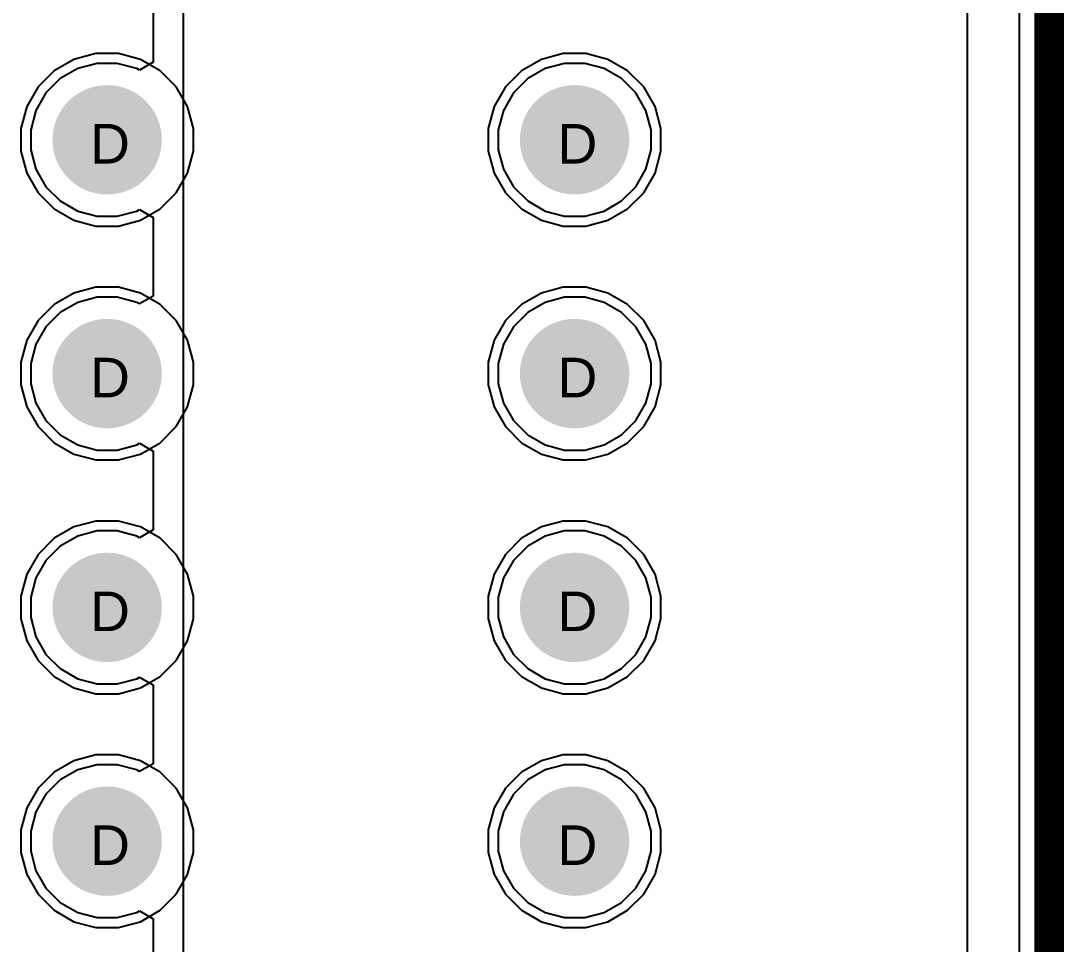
# Model space of a CAD drawing. Header units: inches. Extents: x 0 to 5379, y 0 to 5429.
# Drawn here: x 336.8 to 350.19, y 146.72 to 158.57 of the extents above; entities that cross this region are included whole.
import ezdxf

# ---------------------------------------------------------------- set-up
doc = ezdxf.new("R2010")
doc.units = ezdxf.units.IN
for name, color, linetype in [('Board Outline', 216, 'Continuous'), ('Bottom Layer', 5, 'Continuous'), ('Bottom Solder', 6, 'Continuous'), ('Drill Drawing', 1, 'Continuous'), ('GND01', 16, 'Continuous'), ('GND02', 76, 'Continuous'), ('PWR', 156, 'Continuous'), ('SIG 01', 90, 'Continuous'), ('Top Layer', 1, 'Continuous'), ('Top Solder', 216, 'Continuous'), ('Via Holes', 16, 'Continuous')]:
    doc.layers.add(name, color=color, linetype=linetype)
doc.styles.add('Arial', font='', dxfattribs={"height": 0.2})
doc.styles.get('Arial').set_extended_font_data('Arial')

msp = doc.modelspace()

# ---------------------------------------------------------------- hatches: boundary and pattern name
at = {"layer": 'Bottom Layer'}
h = msp.add_hatch(color=5, dxfattribs=at)
edge = h.paths.add_edge_path()
edge.add_arc((337.907, 157.04), 0.6, 0, 360)
h = msp.add_hatch(color=5, dxfattribs=at)
edge = h.paths.add_edge_path()
edge.add_arc((343.907, 157.04), 0.6, 0, 360)
h = msp.add_hatch(color=5, dxfattribs=at)
edge = h.paths.add_edge_path()
edge.add_arc((337.907, 154.04), 0.6, 0, 360)
h = msp.add_hatch(color=5, dxfattribs=at)
edge = h.paths.add_edge_path()
edge.add_arc((343.907, 154.04), 0.6, 0, 360)
h = msp.add_hatch(color=5, dxfattribs=at)
edge = h.paths.add_edge_path()
edge.add_arc((337.907, 151.04), 0.6, 0, 360)
h = msp.add_hatch(color=5, dxfattribs=at)
edge = h.paths.add_edge_path()
edge.add_arc((343.907, 151.04), 0.6, 0, 360)
h = msp.add_hatch(color=5, dxfattribs=at)
edge = h.paths.add_edge_path()
edge.add_arc((337.907, 148.04), 0.6, 0, 360)
h = msp.add_hatch(color=5, dxfattribs=at)
edge = h.paths.add_edge_path()
edge.add_arc((343.907, 148.04), 0.6, 0, 360)
at = {"layer": 'Bottom Solder'}
h = msp.add_hatch(color=6, dxfattribs=at)
edge = h.paths.add_edge_path()
edge.add_arc((337.907, 157.04), 0.702, 0, 360)
h = msp.add_hatch(color=6, dxfattribs=at)
edge = h.paths.add_edge_path()
edge.add_arc((343.907, 157.04), 0.702, 0, 360)
h = msp.add_hatch(color=6, dxfattribs=at)
edge = h.paths.add_edge_path()
edge.add_arc((337.907, 154.04), 0.702, 0, 360)
h = msp.add_hatch(color=6, dxfattribs=at)
edge = h.paths.add_edge_path()
edge.add_arc((343.907, 154.04), 0.702, 0, 360)
h = msp.add_hatch(color=6, dxfattribs=at)
edge = h.paths.add_edge_path()
edge.add_arc((337.907, 151.04), 0.702, 0, 360)
h = msp.add_hatch(color=6, dxfattribs=at)
edge = h.paths.add_edge_path()
edge.add_arc((343.907, 151.04), 0.702, 0, 360)
h = msp.add_hatch(color=6, dxfattribs=at)
edge = h.paths.add_edge_path()
edge.add_arc((337.907, 148.04), 0.702, 0, 360)
h = msp.add_hatch(color=6, dxfattribs=at)
edge = h.paths.add_edge_path()
edge.add_arc((343.907, 148.04), 0.702, 0, 360)
at = {"layer": 'GND01'}
h = msp.add_hatch(color=16, dxfattribs=at)
edge = h.paths.add_edge_path()
edge.add_arc((337.907, 157.04), 0.6, 0, 360)
h = msp.add_hatch(color=16, dxfattribs=at)
edge = h.paths.add_edge_path()
edge.add_arc((343.907, 157.04), 0.6, 0, 360)
h = msp.add_hatch(color=16, dxfattribs=at)
edge = h.paths.add_edge_path()
edge.add_arc((337.907, 154.04), 0.6, 0, 360)
h = msp.add_hatch(color=16, dxfattribs=at)
edge = h.paths.add_edge_path()
edge.add_arc((343.907, 154.04), 0.6, 0, 360)
h = msp.add_hatch(color=16, dxfattribs=at)
edge = h.paths.add_edge_path()
edge.add_arc((337.907, 151.04), 0.6, 0, 360)
h = msp.add_hatch(color=16, dxfattribs=at)
edge = h.paths.add_edge_path()
edge.add_arc((343.907, 151.04), 0.6, 0, 360)
h = msp.add_hatch(color=16, dxfattribs=at)
edge = h.paths.add_edge_path()
edge.add_arc((337.907, 148.04), 0.6, 0, 360)
h = msp.add_hatch(color=16, dxfattribs=at)
edge = h.paths.add_edge_path()
edge.add_arc((343.907, 148.04), 0.6, 0, 360)
at = {"layer": 'GND02'}
h = msp.add_hatch(color=76, dxfattribs=at)
edge = h.paths.add_edge_path()
edge.add_arc((337.907, 157.04), 0.6, 0, 360)
h = msp.add_hatch(color=76, dxfattribs=at)
edge = h.paths.add_edge_path()
edge.add_arc((343.907, 157.04), 0.6, 0, 360)
h = msp.add_hatch(color=76, dxfattribs=at)
edge = h.paths.add_edge_path()
edge.add_arc((337.907, 154.04), 0.6, 0, 360)
h = msp.add_hatch(color=76, dxfattribs=at)
edge = h.paths.add_edge_path()
edge.add_arc((343.907, 154.04), 0.6, 0, 360)
h = msp.add_hatch(color=76, dxfattribs=at)
edge = h.paths.add_edge_path()
edge.add_arc((337.907, 151.04), 0.6, 0, 360)
h = msp.add_hatch(color=76, dxfattribs=at)
edge = h.paths.add_edge_path()
edge.add_arc((343.907, 151.04), 0.6, 0, 360)
h = msp.add_hatch(color=76, dxfattribs=at)
edge = h.paths.add_edge_path()
edge.add_arc((337.907, 148.04), 0.6, 0, 360)
h = msp.add_hatch(color=76, dxfattribs=at)
edge = h.paths.add_edge_path()
edge.add_arc((343.907, 148.04), 0.6, 0, 360)
at = {"layer": 'PWR'}
h = msp.add_hatch(color=156, dxfattribs=at)
edge = h.paths.add_edge_path()
edge.add_arc((337.907, 157.04), 0.6, 0, 360)
h = msp.add_hatch(color=156, dxfattribs=at)
edge = h.paths.add_edge_path()
edge.add_arc((343.907, 157.04), 0.6, 0, 360)
h = msp.add_hatch(color=156, dxfattribs=at)
edge = h.paths.add_edge_path()
edge.add_arc((337.907, 154.04), 0.6, 0, 360)
h = msp.add_hatch(color=156, dxfattribs=at)
edge = h.paths.add_edge_path()
edge.add_arc((343.907, 154.04), 0.6, 0, 360)
h = msp.add_hatch(color=156, dxfattribs=at)
edge = h.paths.add_edge_path()
edge.add_arc((337.907, 151.04), 0.6, 0, 360)
h = msp.add_hatch(color=156, dxfattribs=at)
edge = h.paths.add_edge_path()
edge.add_arc((343.907, 151.04), 0.6, 0, 360)
h = msp.add_hatch(color=156, dxfattribs=at)
edge = h.paths.add_edge_path()
edge.add_arc((337.907, 148.04), 0.6, 0, 360)
h = msp.add_hatch(color=156, dxfattribs=at)
edge = h.paths.add_edge_path()
edge.add_arc((343.907, 148.04), 0.6, 0, 360)
at = {"layer": 'SIG 01'}
h = msp.add_hatch(color=90, dxfattribs=at)
edge = h.paths.add_edge_path()
edge.add_arc((337.907, 157.04), 0.6, 0, 360)
h = msp.add_hatch(color=90, dxfattribs=at)
edge = h.paths.add_edge_path()
edge.add_arc((343.907, 157.04), 0.6, 0, 360)
h = msp.add_hatch(color=90, dxfattribs=at)
edge = h.paths.add_edge_path()
edge.add_arc((337.907, 154.04), 0.6, 0, 360)
h = msp.add_hatch(color=90, dxfattribs=at)
edge = h.paths.add_edge_path()
edge.add_arc((343.907, 154.04), 0.6, 0, 360)
h = msp.add_hatch(color=90, dxfattribs=at)
edge = h.paths.add_edge_path()
edge.add_arc((337.907, 151.04), 0.6, 0, 360)
h = msp.add_hatch(color=90, dxfattribs=at)
edge = h.paths.add_edge_path()
edge.add_arc((343.907, 151.04), 0.6, 0, 360)
h = msp.add_hatch(color=90, dxfattribs=at)
edge = h.paths.add_edge_path()
edge.add_arc((337.907, 148.04), 0.6, 0, 360)
h = msp.add_hatch(color=90, dxfattribs=at)
edge = h.paths.add_edge_path()
edge.add_arc((343.907, 148.04), 0.6, 0, 360)
at = {"layer": 'Top Layer'}
h = msp.add_hatch(color=1, dxfattribs=at)
edge = h.paths.add_edge_path()
edge.add_arc((337.907, 157.04), 0.6, 0, 360)
h = msp.add_hatch(color=1, dxfattribs=at)
edge = h.paths.add_edge_path()
edge.add_arc((343.907, 157.04), 0.6, 0, 360)
h = msp.add_hatch(color=1, dxfattribs=at)
edge = h.paths.add_edge_path()
edge.add_arc((337.907, 154.04), 0.6, 0, 360)
h = msp.add_hatch(color=1, dxfattribs=at)
edge = h.paths.add_edge_path()
edge.add_arc((343.907, 154.04), 0.6, 0, 360)
h = msp.add_hatch(color=1, dxfattribs=at)
edge = h.paths.add_edge_path()
edge.add_arc((337.907, 151.04), 0.6, 0, 360)
h = msp.add_hatch(color=1, dxfattribs=at)
edge = h.paths.add_edge_path()
edge.add_arc((343.907, 151.04), 0.6, 0, 360)
h = msp.add_hatch(color=1, dxfattribs=at)
edge = h.paths.add_edge_path()
edge.add_arc((337.907, 148.04), 0.6, 0, 360)
h = msp.add_hatch(color=1, dxfattribs=at)
edge = h.paths.add_edge_path()
edge.add_arc((343.907, 148.04), 0.6, 0, 360)
at = {"layer": 'Top Solder'}
h = msp.add_hatch(color=216, dxfattribs=at)
edge = h.paths.add_edge_path()
edge.add_arc((337.907, 157.04), 0.702, 0, 360)
h = msp.add_hatch(color=216, dxfattribs=at)
edge = h.paths.add_edge_path()
edge.add_arc((343.907, 157.04), 0.702, 0, 360)
h = msp.add_hatch(color=216, dxfattribs=at)
edge = h.paths.add_edge_path()
edge.add_arc((337.907, 154.04), 0.702, 0, 360)
h = msp.add_hatch(color=216, dxfattribs=at)
edge = h.paths.add_edge_path()
edge.add_arc((343.907, 154.04), 0.702, 0, 360)
h = msp.add_hatch(color=216, dxfattribs=at)
edge = h.paths.add_edge_path()
edge.add_arc((337.907, 151.04), 0.702, 0, 360)
h = msp.add_hatch(color=216, dxfattribs=at)
edge = h.paths.add_edge_path()
edge.add_arc((343.907, 151.04), 0.702, 0, 360)
h = msp.add_hatch(color=216, dxfattribs=at)
edge = h.paths.add_edge_path()
edge.add_arc((337.907, 148.04), 0.702, 0, 360)
h = msp.add_hatch(color=216, dxfattribs=at)
edge = h.paths.add_edge_path()
edge.add_arc((343.907, 148.04), 0.702, 0, 360)
at = {"layer": 'Via Holes'}
h = msp.add_hatch(color=7, dxfattribs=at)
edge = h.paths.add_edge_path()
edge.add_arc((337.907, 157.04), 0.35, 0, 360)
h = msp.add_hatch(color=7, dxfattribs=at)
edge = h.paths.add_edge_path()
edge.add_arc((343.907, 157.04), 0.35, 0, 360)
h = msp.add_hatch(color=7, dxfattribs=at)
edge = h.paths.add_edge_path()
edge.add_arc((337.907, 154.04), 0.35, 0, 360)
h = msp.add_hatch(color=7, dxfattribs=at)
edge = h.paths.add_edge_path()
edge.add_arc((343.907, 154.04), 0.35, 0, 360)
h = msp.add_hatch(color=7, dxfattribs=at)
edge = h.paths.add_edge_path()
edge.add_arc((337.907, 151.04), 0.35, 0, 360)
h = msp.add_hatch(color=7, dxfattribs=at)
edge = h.paths.add_edge_path()
edge.add_arc((343.907, 151.04), 0.35, 0, 360)
h = msp.add_hatch(color=7, dxfattribs=at)
edge = h.paths.add_edge_path()
edge.add_arc((337.907, 148.04), 0.35, 0, 360)
h = msp.add_hatch(color=7, dxfattribs=at)
edge = h.paths.add_edge_path()
edge.add_arc((343.907, 148.04), 0.35, 0, 360)

# ---------------------------------------------------------------- linework, layer by layer
at = {"layer": 'Board Outline'}
msp.add_lwpolyline([(350, 0, 0.381, 0.381, 0), (350, 220, 0.381, 0.381, 0)], format="xyseb", dxfattribs=at)
at = {"layer": 'Bottom Layer'}
msp.add_line((348.945, 208.562), (348.945, 111.91), dxfattribs=at)
at = {"layer": 'GND01'}
for p, q in [((349.612, 219.612), (349.612, 0.388)), ((337.48, 158.072), (337.227, 157.926)), ((337.762, 158.148), (337.48, 158.072)), ((338.053, 158.148), (337.762, 158.148)), ((338.335, 158.072), (338.053, 158.148)), ((338.588, 157.926), (338.335, 158.072)), ((343.48, 158.072), (343.227, 157.926)), ((343.762, 158.148), (343.48, 158.072)), ((344.053, 158.148), (343.762, 158.148)), ((344.335, 158.072), (344.053, 158.148)), ((344.588, 157.926), (344.335, 158.072)), ((337.227, 157.926), (337.021, 157.72)), ((338.794, 157.72), (338.588, 157.926)), ((343.227, 157.926), (343.021, 157.72)), ((344.794, 157.72), (344.588, 157.926)), ((337.021, 157.72), (336.875, 157.467)), ((338.94, 157.467), (338.794, 157.72)), ((343.021, 157.72), (342.875, 157.467)), ((344.94, 157.467), (344.794, 157.72)), ((336.875, 157.467), (336.799, 157.185)), ((339.015, 157.185), (338.94, 157.467)), ((342.875, 157.467), (342.799, 157.185)), ((345.015, 157.185), (344.94, 157.467)), ((336.799, 157.185), (336.799, 156.894)), ((339.015, 156.894), (339.015, 157.185)), ((342.799, 157.185), (342.799, 156.894)), ((345.015, 156.894), (345.015, 157.185)), ((336.799, 156.894), (336.875, 156.612)), ((338.94, 156.612), (339.015, 156.894)), ((342.799, 156.894), (342.875, 156.612)), ((344.94, 156.612), (345.015, 156.894)), ((336.875, 156.612), (337.021, 156.359)), ((338.794, 156.359), (338.94, 156.612)), ((342.875, 156.612), (343.021, 156.359)), ((344.794, 156.359), (344.94, 156.612)), ((337.021, 156.359), (337.227, 156.153)), ((338.588, 156.153), (338.794, 156.359)), ((343.021, 156.359), (343.227, 156.153)), ((344.588, 156.153), (344.794, 156.359)), ((337.227, 156.153), (337.48, 156.007)), ((338.335, 156.007), (338.588, 156.153)), ((343.227, 156.153), (343.48, 156.007)), ((344.335, 156.007), (344.588, 156.153)), ((337.48, 156.007), (337.762, 155.932)), ((338.053, 155.932), (338.335, 156.007)), ((343.48, 156.007), (343.762, 155.932)), ((344.053, 155.932), (344.335, 156.007)), ((337.762, 155.932), (338.053, 155.932)), ((343.762, 155.932), (344.053, 155.932)), ((337.48, 155.072), (337.227, 154.926)), ((337.762, 155.148), (337.48, 155.072)), ((338.053, 155.148), (337.762, 155.148)), ((338.335, 155.072), (338.053, 155.148)), ((338.588, 154.926), (338.335, 155.072)), ((343.48, 155.072), (343.227, 154.926)), ((343.762, 155.148), (343.48, 155.072)), ((344.053, 155.148), (343.762, 155.148)), ((344.335, 155.072), (344.053, 155.148)), ((344.588, 154.926), (344.335, 155.072)), ((337.227, 154.926), (337.021, 154.72)), ((338.794, 154.72), (338.588, 154.926)), ((343.227, 154.926), (343.021, 154.72)), ((344.794, 154.72), (344.588, 154.926)), ((337.021, 154.72), (336.875, 154.467)), ((338.94, 154.467), (338.794, 154.72)), ((343.021, 154.72), (342.875, 154.467)), ((344.94, 154.467), (344.794, 154.72)), ((336.875, 154.467), (336.799, 154.185)), ((339.015, 154.185), (338.94, 154.467)), ((342.875, 154.467), (342.799, 154.185)), ((345.015, 154.185), (344.94, 154.467)), ((336.799, 154.185), (336.799, 153.894)), ((339.015, 153.894), (339.015, 154.185)), ((342.799, 154.185), (342.799, 153.894)), ((345.015, 153.894), (345.015, 154.185)), ((336.799, 153.894), (336.875, 153.612)), ((338.94, 153.612), (339.015, 153.894)), ((342.799, 153.894), (342.875, 153.612)), ((344.94, 153.612), (345.015, 153.894)), ((336.875, 153.612), (337.021, 153.359)), ((338.794, 153.359), (338.94, 153.612)), ((342.875, 153.612), (343.021, 153.359)), ((344.794, 153.359), (344.94, 153.612)), ((337.021, 153.359), (337.227, 153.153)), ((338.588, 153.153), (338.794, 153.359)), ((343.021, 153.359), (343.227, 153.153)), ((344.588, 153.153), (344.794, 153.359)), ((337.227, 153.153), (337.48, 153.007)), ((338.335, 153.007), (338.588, 153.153)), ((343.227, 153.153), (343.48, 153.007)), ((344.335, 153.007), (344.588, 153.153)), ((337.48, 153.007), (337.762, 152.932)), ((337.762, 152.932), (338.053, 152.932)), ((338.053, 152.932), (338.335, 153.007)), ((343.48, 153.007), (343.762, 152.932)), ((343.762, 152.932), (344.053, 152.932)), ((344.053, 152.932), (344.335, 153.007)), ((337.762, 152.148), (337.48, 152.072)), ((338.053, 152.148), (337.762, 152.148)), ((338.335, 152.072), (338.053, 152.148)), ((343.762, 152.148), (343.48, 152.072)), ((344.053, 152.148), (343.762, 152.148)), ((344.335, 152.072), (344.053, 152.148)), ((337.48, 152.072), (337.227, 151.926)), ((338.588, 151.926), (338.335, 152.072)), ((343.48, 152.072), (343.227, 151.926)), ((344.588, 151.926), (344.335, 152.072)), ((337.227, 151.926), (337.021, 151.72)), ((338.794, 151.72), (338.588, 151.926)), ((343.227, 151.926), (343.021, 151.72)), ((344.794, 151.72), (344.588, 151.926)), ((337.021, 151.72), (336.875, 151.467)), ((338.94, 151.467), (338.794, 151.72)), ((343.021, 151.72), (342.875, 151.467)), ((344.94, 151.467), (344.794, 151.72)), ((336.875, 151.467), (336.799, 151.185)), ((339.015, 151.185), (338.94, 151.467)), ((342.875, 151.467), (342.799, 151.185)), ((345.015, 151.185), (344.94, 151.467)), ((336.799, 151.185), (336.799, 150.894)), ((339.015, 150.894), (339.015, 151.185)), ((342.799, 151.185), (342.799, 150.894)), ((345.015, 150.894), (345.015, 151.185)), ((336.799, 150.894), (336.875, 150.612)), ((338.94, 150.612), (339.015, 150.894)), ((342.799, 150.894), (342.875, 150.612)), ((344.94, 150.612), (345.015, 150.894)), ((336.875, 150.612), (337.021, 150.359)), ((338.794, 150.359), (338.94, 150.612)), ((342.875, 150.612), (343.021, 150.359)), ((344.794, 150.359), (344.94, 150.612)), ((337.021, 150.359), (337.227, 150.153)), ((338.588, 150.153), (338.794, 150.359)), ((343.021, 150.359), (343.227, 150.153)), ((344.588, 150.153), (344.794, 150.359)), ((337.227, 150.153), (337.48, 150.007)), ((338.335, 150.007), (338.588, 150.153)), ((343.227, 150.153), (343.48, 150.007)), ((344.335, 150.007), (344.588, 150.153)), ((337.48, 150.007), (337.762, 149.932)), ((338.053, 149.932), (338.335, 150.007)), ((343.48, 150.007), (343.762, 149.932)), ((344.053, 149.932), (344.335, 150.007)), ((337.762, 149.932), (338.053, 149.932)), ((343.762, 149.932), (344.053, 149.932)), ((337.48, 149.072), (337.227, 148.926)), ((337.762, 149.148), (337.48, 149.072)), ((338.053, 149.148), (337.762, 149.148)), ((338.335, 149.072), (338.053, 149.148)), ((338.588, 148.926), (338.335, 149.072)), ((343.48, 149.072), (343.227, 148.926)), ((343.762, 149.148), (343.48, 149.072)), ((344.053, 149.148), (343.762, 149.148)), ((344.335, 149.072), (344.053, 149.148)), ((344.588, 148.926), (344.335, 149.072)), ((337.227, 148.926), (337.021, 148.72)), ((338.794, 148.72), (338.588, 148.926)), ((343.227, 148.926), (343.021, 148.72)), ((344.794, 148.72), (344.588, 148.926)), ((337.021, 148.72), (336.875, 148.467)), ((338.94, 148.467), (338.794, 148.72)), ((343.021, 148.72), (342.875, 148.467)), ((344.94, 148.467), (344.794, 148.72)), ((336.875, 148.467), (336.799, 148.185)), ((339.015, 148.185), (338.94, 148.467)), ((342.875, 148.467), (342.799, 148.185)), ((345.015, 148.185), (344.94, 148.467)), ((336.799, 148.185), (336.799, 147.894)), ((339.015, 147.894), (339.015, 148.185)), ((342.799, 148.185), (342.799, 147.894)), ((345.015, 147.894), (345.015, 148.185)), ((336.799, 147.894), (336.875, 147.612)), ((338.94, 147.612), (339.015, 147.894)), ((342.799, 147.894), (342.875, 147.612)), ((344.94, 147.612), (345.015, 147.894)), ((336.875, 147.612), (337.021, 147.359)), ((338.794, 147.359), (338.94, 147.612)), ((342.875, 147.612), (343.021, 147.359)), ((344.794, 147.359), (344.94, 147.612)), ((337.021, 147.359), (337.227, 147.153)), ((338.588, 147.153), (338.794, 147.359)), ((343.021, 147.359), (343.227, 147.153)), ((344.588, 147.153), (344.794, 147.359)), ((337.227, 147.153), (337.48, 147.007)), ((338.335, 147.007), (338.588, 147.153)), ((343.227, 147.153), (343.48, 147.007)), ((344.335, 147.007), (344.588, 147.153)), ((337.48, 147.007), (337.762, 146.932)), ((337.762, 146.932), (338.053, 146.932)), ((338.053, 146.932), (338.335, 147.007)), ((343.48, 147.007), (343.762, 146.932)), ((343.762, 146.932), (344.053, 146.932)), ((344.053, 146.932), (344.335, 147.007))]:
    msp.add_line(p, q, dxfattribs=at)
at = {"layer": 'GND02'}
for p, q in [((349.612, 219.612), (349.612, 0.388)), ((337.48, 158.072), (337.227, 157.926)), ((337.762, 158.148), (337.48, 158.072)), ((338.053, 158.148), (337.762, 158.148)), ((338.335, 158.072), (338.053, 158.148)), ((338.588, 157.926), (338.335, 158.072)), ((343.48, 158.072), (343.227, 157.926)), ((343.762, 158.148), (343.48, 158.072)), ((344.053, 158.148), (343.762, 158.148)), ((344.335, 158.072), (344.053, 158.148)), ((344.588, 157.926), (344.335, 158.072)), ((337.227, 157.926), (337.021, 157.72)), ((338.794, 157.72), (338.588, 157.926)), ((343.227, 157.926), (343.021, 157.72)), ((344.794, 157.72), (344.588, 157.926)), ((337.021, 157.72), (336.875, 157.467)), ((338.94, 157.467), (338.794, 157.72)), ((343.021, 157.72), (342.875, 157.467)), ((344.94, 157.467), (344.794, 157.72)), ((336.875, 157.467), (336.799, 157.185)), ((339.015, 157.185), (338.94, 157.467)), ((342.875, 157.467), (342.799, 157.185)), ((345.015, 157.185), (344.94, 157.467)), ((336.799, 157.185), (336.799, 156.894)), ((339.015, 156.894), (339.015, 157.185)), ((342.799, 157.185), (342.799, 156.894)), ((345.015, 156.894), (345.015, 157.185)), ((336.799, 156.894), (336.875, 156.612)), ((338.94, 156.612), (339.015, 156.894)), ((342.799, 156.894), (342.875, 156.612)), ((344.94, 156.612), (345.015, 156.894)), ((336.875, 156.612), (337.021, 156.359)), ((338.794, 156.359), (338.94, 156.612)), ((342.875, 156.612), (343.021, 156.359)), ((344.794, 156.359), (344.94, 156.612)), ((337.021, 156.359), (337.227, 156.153)), ((338.588, 156.153), (338.794, 156.359)), ((343.021, 156.359), (343.227, 156.153)), ((344.588, 156.153), (344.794, 156.359)), ((337.227, 156.153), (337.48, 156.007)), ((338.335, 156.007), (338.588, 156.153)), ((343.227, 156.153), (343.48, 156.007)), ((344.335, 156.007), (344.588, 156.153)), ((337.48, 156.007), (337.762, 155.932)), ((338.053, 155.932), (338.335, 156.007)), ((343.48, 156.007), (343.762, 155.932)), ((344.053, 155.932), (344.335, 156.007)), ((337.762, 155.932), (338.053, 155.932)), ((343.762, 155.932), (344.053, 155.932)), ((337.48, 155.072), (337.227, 154.926)), ((337.762, 155.148), (337.48, 155.072)), ((338.053, 155.148), (337.762, 155.148)), ((338.335, 155.072), (338.053, 155.148)), ((338.588, 154.926), (338.335, 155.072)), ((343.48, 155.072), (343.227, 154.926)), ((343.762, 155.148), (343.48, 155.072)), ((344.053, 155.148), (343.762, 155.148)), ((344.335, 155.072), (344.053, 155.148)), ((344.588, 154.926), (344.335, 155.072)), ((337.227, 154.926), (337.021, 154.72)), ((338.794, 154.72), (338.588, 154.926)), ((343.227, 154.926), (343.021, 154.72)), ((344.794, 154.72), (344.588, 154.926)), ((337.021, 154.72), (336.875, 154.467)), ((338.94, 154.467), (338.794, 154.72)), ((343.021, 154.72), (342.875, 154.467)), ((344.94, 154.467), (344.794, 154.72)), ((336.875, 154.467), (336.799, 154.185)), ((339.015, 154.185), (338.94, 154.467)), ((342.875, 154.467), (342.799, 154.185)), ((345.015, 154.185), (344.94, 154.467)), ((336.799, 154.185), (336.799, 153.894)), ((339.015, 153.894), (339.015, 154.185)), ((342.799, 154.185), (342.799, 153.894)), ((345.015, 153.894), (345.015, 154.185)), ((336.799, 153.894), (336.875, 153.612)), ((338.94, 153.612), (339.015, 153.894)), ((342.799, 153.894), (342.875, 153.612)), ((344.94, 153.612), (345.015, 153.894)), ((336.875, 153.612), (337.021, 153.359)), ((338.794, 153.359), (338.94, 153.612)), ((342.875, 153.612), (343.021, 153.359)), ((344.794, 153.359), (344.94, 153.612)), ((337.021, 153.359), (337.227, 153.153)), ((338.588, 153.153), (338.794, 153.359)), ((343.021, 153.359), (343.227, 153.153)), ((344.588, 153.153), (344.794, 153.359)), ((337.227, 153.153), (337.48, 153.007)), ((338.335, 153.007), (338.588, 153.153)), ((343.227, 153.153), (343.48, 153.007)), ((344.335, 153.007), (344.588, 153.153)), ((337.48, 153.007), (337.762, 152.932)), ((337.762, 152.932), (338.053, 152.932)), ((338.053, 152.932), (338.335, 153.007)), ((343.48, 153.007), (343.762, 152.932)), ((343.762, 152.932), (344.053, 152.932)), ((344.053, 152.932), (344.335, 153.007)), ((337.762, 152.148), (337.48, 152.072)), ((338.053, 152.148), (337.762, 152.148)), ((338.335, 152.072), (338.053, 152.148)), ((343.762, 152.148), (343.48, 152.072)), ((344.053, 152.148), (343.762, 152.148)), ((344.335, 152.072), (344.053, 152.148)), ((337.48, 152.072), (337.227, 151.926)), ((338.588, 151.926), (338.335, 152.072)), ((343.48, 152.072), (343.227, 151.926)), ((344.588, 151.926), (344.335, 152.072)), ((337.227, 151.926), (337.021, 151.72)), ((338.794, 151.72), (338.588, 151.926)), ((343.227, 151.926), (343.021, 151.72)), ((344.794, 151.72), (344.588, 151.926)), ((337.021, 151.72), (336.875, 151.467)), ((338.94, 151.467), (338.794, 151.72)), ((343.021, 151.72), (342.875, 151.467)), ((344.94, 151.467), (344.794, 151.72)), ((336.875, 151.467), (336.799, 151.185)), ((339.015, 151.185), (338.94, 151.467)), ((342.875, 151.467), (342.799, 151.185)), ((345.015, 151.185), (344.94, 151.467)), ((336.799, 151.185), (336.799, 150.894)), ((339.015, 150.894), (339.015, 151.185)), ((342.799, 151.185), (342.799, 150.894)), ((345.015, 150.894), (345.015, 151.185)), ((336.799, 150.894), (336.875, 150.612)), ((338.94, 150.612), (339.015, 150.894)), ((342.799, 150.894), (342.875, 150.612)), ((344.94, 150.612), (345.015, 150.894)), ((336.875, 150.612), (337.021, 150.359)), ((338.794, 150.359), (338.94, 150.612)), ((342.875, 150.612), (343.021, 150.359)), ((344.794, 150.359), (344.94, 150.612)), ((337.021, 150.359), (337.227, 150.153)), ((338.588, 150.153), (338.794, 150.359)), ((343.021, 150.359), (343.227, 150.153)), ((344.588, 150.153), (344.794, 150.359)), ((337.227, 150.153), (337.48, 150.007)), ((338.335, 150.007), (338.588, 150.153)), ((343.227, 150.153), (343.48, 150.007)), ((344.335, 150.007), (344.588, 150.153)), ((337.48, 150.007), (337.762, 149.932)), ((338.053, 149.932), (338.335, 150.007)), ((343.48, 150.007), (343.762, 149.932)), ((344.053, 149.932), (344.335, 150.007)), ((337.762, 149.932), (338.053, 149.932)), ((343.762, 149.932), (344.053, 149.932)), ((337.48, 149.072), (337.227, 148.926)), ((337.762, 149.148), (337.48, 149.072)), ((338.053, 149.148), (337.762, 149.148)), ((338.335, 149.072), (338.053, 149.148)), ((338.588, 148.926), (338.335, 149.072)), ((343.48, 149.072), (343.227, 148.926)), ((343.762, 149.148), (343.48, 149.072)), ((344.053, 149.148), (343.762, 149.148)), ((344.335, 149.072), (344.053, 149.148)), ((344.588, 148.926), (344.335, 149.072)), ((337.227, 148.926), (337.021, 148.72)), ((338.794, 148.72), (338.588, 148.926)), ((343.227, 148.926), (343.021, 148.72)), ((344.794, 148.72), (344.588, 148.926)), ((337.021, 148.72), (336.875, 148.467)), ((338.94, 148.467), (338.794, 148.72)), ((343.021, 148.72), (342.875, 148.467)), ((344.94, 148.467), (344.794, 148.72)), ((336.875, 148.467), (336.799, 148.185)), ((339.015, 148.185), (338.94, 148.467)), ((342.875, 148.467), (342.799, 148.185)), ((345.015, 148.185), (344.94, 148.467)), ((336.799, 148.185), (336.799, 147.894)), ((339.015, 147.894), (339.015, 148.185)), ((342.799, 148.185), (342.799, 147.894)), ((345.015, 147.894), (345.015, 148.185)), ((336.799, 147.894), (336.875, 147.612)), ((338.94, 147.612), (339.015, 147.894)), ((342.799, 147.894), (342.875, 147.612)), ((344.94, 147.612), (345.015, 147.894)), ((336.875, 147.612), (337.021, 147.359)), ((338.794, 147.359), (338.94, 147.612)), ((342.875, 147.612), (343.021, 147.359)), ((344.794, 147.359), (344.94, 147.612)), ((337.021, 147.359), (337.227, 147.153)), ((338.588, 147.153), (338.794, 147.359)), ((343.021, 147.359), (343.227, 147.153)), ((344.588, 147.153), (344.794, 147.359)), ((337.227, 147.153), (337.48, 147.007)), ((338.335, 147.007), (338.588, 147.153)), ((343.227, 147.153), (343.48, 147.007)), ((344.335, 147.007), (344.588, 147.153)), ((337.48, 147.007), (337.762, 146.932)), ((337.762, 146.932), (338.053, 146.932)), ((338.053, 146.932), (338.335, 147.007)), ((343.48, 147.007), (343.762, 146.932)), ((343.762, 146.932), (344.053, 146.932)), ((344.053, 146.932), (344.335, 147.007))]:
    msp.add_line(p, q, dxfattribs=at)
at = {"layer": 'PWR'}
for p, q in [((349.612, 219.612), (349.612, 136.736)), ((337.48, 158.072), (337.227, 157.926)), ((337.762, 158.148), (337.48, 158.072)), ((338.053, 158.148), (337.762, 158.148)), ((338.335, 158.072), (338.053, 158.148)), ((338.588, 157.926), (338.335, 158.072)), ((343.48, 158.072), (343.227, 157.926)), ((343.762, 158.148), (343.48, 158.072)), ((344.053, 158.148), (343.762, 158.148)), ((344.335, 158.072), (344.053, 158.148)), ((344.588, 157.926), (344.335, 158.072)), ((337.227, 157.926), (337.021, 157.72)), ((338.794, 157.72), (338.588, 157.926)), ((343.227, 157.926), (343.021, 157.72)), ((344.794, 157.72), (344.588, 157.926)), ((337.021, 157.72), (336.875, 157.467)), ((338.94, 157.467), (338.794, 157.72)), ((343.021, 157.72), (342.875, 157.467)), ((344.94, 157.467), (344.794, 157.72)), ((336.875, 157.467), (336.799, 157.185)), ((339.015, 157.185), (338.94, 157.467)), ((342.875, 157.467), (342.799, 157.185)), ((345.015, 157.185), (344.94, 157.467)), ((336.799, 157.185), (336.799, 156.894)), ((339.015, 156.894), (339.015, 157.185)), ((342.799, 157.185), (342.799, 156.894)), ((345.015, 156.894), (345.015, 157.185)), ((336.799, 156.894), (336.875, 156.612)), ((338.94, 156.612), (339.015, 156.894)), ((342.799, 156.894), (342.875, 156.612)), ((344.94, 156.612), (345.015, 156.894)), ((336.875, 156.612), (337.021, 156.359)), ((338.794, 156.359), (338.94, 156.612)), ((342.875, 156.612), (343.021, 156.359)), ((344.794, 156.359), (344.94, 156.612)), ((337.021, 156.359), (337.227, 156.153)), ((338.588, 156.153), (338.794, 156.359)), ((343.021, 156.359), (343.227, 156.153)), ((344.588, 156.153), (344.794, 156.359)), ((337.227, 156.153), (337.48, 156.007)), ((338.335, 156.007), (338.588, 156.153)), ((343.227, 156.153), (343.48, 156.007)), ((344.335, 156.007), (344.588, 156.153)), ((337.48, 156.007), (337.762, 155.932)), ((338.053, 155.932), (338.335, 156.007)), ((343.48, 156.007), (343.762, 155.932)), ((344.053, 155.932), (344.335, 156.007)), ((337.762, 155.932), (338.053, 155.932)), ((343.762, 155.932), (344.053, 155.932)), ((337.48, 155.072), (337.227, 154.926)), ((337.762, 155.148), (337.48, 155.072)), ((338.053, 155.148), (337.762, 155.148)), ((338.335, 155.072), (338.053, 155.148)), ((338.588, 154.926), (338.335, 155.072)), ((343.48, 155.072), (343.227, 154.926)), ((343.762, 155.148), (343.48, 155.072)), ((344.053, 155.148), (343.762, 155.148)), ((344.335, 155.072), (344.053, 155.148)), ((344.588, 154.926), (344.335, 155.072)), ((337.227, 154.926), (337.021, 154.72)), ((338.794, 154.72), (338.588, 154.926)), ((343.227, 154.926), (343.021, 154.72)), ((344.794, 154.72), (344.588, 154.926)), ((337.021, 154.72), (336.875, 154.467)), ((338.94, 154.467), (338.794, 154.72)), ((343.021, 154.72), (342.875, 154.467)), ((344.94, 154.467), (344.794, 154.72)), ((336.875, 154.467), (336.799, 154.185)), ((339.015, 154.185), (338.94, 154.467)), ((342.875, 154.467), (342.799, 154.185)), ((345.015, 154.185), (344.94, 154.467)), ((336.799, 154.185), (336.799, 153.894)), ((339.015, 153.894), (339.015, 154.185)), ((342.799, 154.185), (342.799, 153.894)), ((345.015, 153.894), (345.015, 154.185)), ((336.799, 153.894), (336.875, 153.612)), ((338.94, 153.612), (339.015, 153.894)), ((342.799, 153.894), (342.875, 153.612)), ((344.94, 153.612), (345.015, 153.894)), ((336.875, 153.612), (337.021, 153.359)), ((338.794, 153.359), (338.94, 153.612)), ((342.875, 153.612), (343.021, 153.359)), ((344.794, 153.359), (344.94, 153.612)), ((337.021, 153.359), (337.227, 153.153)), ((338.588, 153.153), (338.794, 153.359)), ((343.021, 153.359), (343.227, 153.153)), ((344.588, 153.153), (344.794, 153.359)), ((337.227, 153.153), (337.48, 153.007)), ((338.335, 153.007), (338.588, 153.153)), ((343.227, 153.153), (343.48, 153.007)), ((344.335, 153.007), (344.588, 153.153)), ((337.48, 153.007), (337.762, 152.932)), ((337.762, 152.932), (338.053, 152.932)), ((338.053, 152.932), (338.335, 153.007)), ((343.48, 153.007), (343.762, 152.932)), ((343.762, 152.932), (344.053, 152.932)), ((344.053, 152.932), (344.335, 153.007)), ((337.762, 152.148), (337.48, 152.072)), ((338.053, 152.148), (337.762, 152.148)), ((338.335, 152.072), (338.053, 152.148)), ((343.762, 152.148), (343.48, 152.072)), ((344.053, 152.148), (343.762, 152.148)), ((344.335, 152.072), (344.053, 152.148)), ((337.48, 152.072), (337.227, 151.926)), ((338.588, 151.926), (338.335, 152.072)), ((343.48, 152.072), (343.227, 151.926)), ((344.588, 151.926), (344.335, 152.072)), ((337.227, 151.926), (337.021, 151.72)), ((338.794, 151.72), (338.588, 151.926)), ((343.227, 151.926), (343.021, 151.72)), ((344.794, 151.72), (344.588, 151.926)), ((337.021, 151.72), (336.875, 151.467)), ((338.94, 151.467), (338.794, 151.72)), ((343.021, 151.72), (342.875, 151.467)), ((344.94, 151.467), (344.794, 151.72)), ((336.875, 151.467), (336.799, 151.185)), ((339.015, 151.185), (338.94, 151.467)), ((342.875, 151.467), (342.799, 151.185)), ((345.015, 151.185), (344.94, 151.467)), ((336.799, 151.185), (336.799, 150.894)), ((339.015, 150.894), (339.015, 151.185)), ((342.799, 151.185), (342.799, 150.894)), ((345.015, 150.894), (345.015, 151.185)), ((336.799, 150.894), (336.875, 150.612)), ((338.94, 150.612), (339.015, 150.894)), ((342.799, 150.894), (342.875, 150.612)), ((344.94, 150.612), (345.015, 150.894)), ((336.875, 150.612), (337.021, 150.359)), ((338.794, 150.359), (338.94, 150.612)), ((342.875, 150.612), (343.021, 150.359)), ((344.794, 150.359), (344.94, 150.612)), ((337.021, 150.359), (337.227, 150.153)), ((338.588, 150.153), (338.794, 150.359)), ((343.021, 150.359), (343.227, 150.153)), ((344.588, 150.153), (344.794, 150.359)), ((337.227, 150.153), (337.48, 150.007)), ((338.335, 150.007), (338.588, 150.153)), ((343.227, 150.153), (343.48, 150.007)), ((344.335, 150.007), (344.588, 150.153)), ((337.48, 150.007), (337.762, 149.932)), ((338.053, 149.932), (338.335, 150.007)), ((343.48, 150.007), (343.762, 149.932)), ((344.053, 149.932), (344.335, 150.007)), ((337.762, 149.932), (338.053, 149.932)), ((343.762, 149.932), (344.053, 149.932)), ((337.48, 149.072), (337.227, 148.926)), ((337.762, 149.148), (337.48, 149.072)), ((338.053, 149.148), (337.762, 149.148)), ((338.335, 149.072), (338.053, 149.148)), ((338.588, 148.926), (338.335, 149.072)), ((343.48, 149.072), (343.227, 148.926)), ((343.762, 149.148), (343.48, 149.072)), ((344.053, 149.148), (343.762, 149.148)), ((344.335, 149.072), (344.053, 149.148)), ((344.588, 148.926), (344.335, 149.072)), ((337.227, 148.926), (337.021, 148.72)), ((338.794, 148.72), (338.588, 148.926)), ((343.227, 148.926), (343.021, 148.72)), ((344.794, 148.72), (344.588, 148.926)), ((337.021, 148.72), (336.875, 148.467)), ((338.94, 148.467), (338.794, 148.72)), ((343.021, 148.72), (342.875, 148.467)), ((344.94, 148.467), (344.794, 148.72)), ((336.875, 148.467), (336.799, 148.185)), ((339.015, 148.185), (338.94, 148.467)), ((342.875, 148.467), (342.799, 148.185)), ((345.015, 148.185), (344.94, 148.467)), ((336.799, 148.185), (336.799, 147.894)), ((339.015, 147.894), (339.015, 148.185)), ((342.799, 148.185), (342.799, 147.894)), ((345.015, 147.894), (345.015, 148.185)), ((336.799, 147.894), (336.875, 147.612)), ((338.94, 147.612), (339.015, 147.894)), ((342.799, 147.894), (342.875, 147.612)), ((344.94, 147.612), (345.015, 147.894)), ((336.875, 147.612), (337.021, 147.359)), ((338.794, 147.359), (338.94, 147.612)), ((342.875, 147.612), (343.021, 147.359)), ((344.794, 147.359), (344.94, 147.612)), ((337.021, 147.359), (337.227, 147.153)), ((338.588, 147.153), (338.794, 147.359)), ((343.021, 147.359), (343.227, 147.153)), ((344.588, 147.153), (344.794, 147.359)), ((337.227, 147.153), (337.48, 147.007)), ((338.335, 147.007), (338.588, 147.153)), ((343.227, 147.153), (343.48, 147.007)), ((344.335, 147.007), (344.588, 147.153)), ((337.48, 147.007), (337.762, 146.932)), ((337.762, 146.932), (338.053, 146.932)), ((338.053, 146.932), (338.335, 147.007)), ((343.48, 147.007), (343.762, 146.932)), ((343.762, 146.932), (344.053, 146.932)), ((344.053, 146.932), (344.335, 147.007))]:
    msp.add_line(p, q, dxfattribs=at)
at = {"layer": 'SIG 01'}
for p, q in [((338.498, 219.612), (338.498, 158.034)), ((338.887, 157.175), (338.887, 219.612)), ((349.612, 219.612), (349.612, 0.388)), ((337.778, 158.021), (337.529, 157.954)), ((338.037, 158.021), (337.778, 158.021)), ((338.286, 157.954), (338.037, 158.021)), ((338.498, 158.034), (338.322, 157.933)), ((343.778, 158.021), (343.529, 157.954)), ((344.037, 158.021), (343.778, 158.021)), ((344.286, 157.954), (344.037, 158.021)), ((337.529, 157.954), (337.305, 157.825)), ((338.322, 157.933), (338.286, 157.954)), ((343.529, 157.954), (343.305, 157.825)), ((344.51, 157.825), (344.286, 157.954)), ((337.305, 157.825), (337.122, 157.642)), ((343.305, 157.825), (343.122, 157.642)), ((344.692, 157.642), (344.51, 157.825)), ((337.122, 157.642), (336.993, 157.418)), ((343.122, 157.642), (342.993, 157.418)), ((344.822, 157.418), (344.692, 157.642)), ((336.993, 157.418), (336.926, 157.169)), ((342.993, 157.418), (342.926, 157.169)), ((344.888, 157.169), (344.822, 157.418)), ((336.926, 157.169), (336.926, 156.91)), ((338.888, 157.169), (338.887, 157.175)), ((338.888, 156.91), (338.888, 157.169)), ((342.926, 157.169), (342.926, 156.91)), ((344.888, 156.91), (344.888, 157.169)), ((336.926, 156.91), (336.993, 156.661)), ((338.887, 156.904), (338.888, 156.91)), ((338.887, 154.175), (338.887, 156.904)), ((342.926, 156.91), (342.993, 156.661)), ((344.822, 156.661), (344.888, 156.91)), ((336.993, 156.661), (337.122, 156.437)), ((342.993, 156.661), (343.122, 156.437)), ((344.692, 156.437), (344.822, 156.661)), ((337.122, 156.437), (337.305, 156.255)), ((343.122, 156.437), (343.305, 156.255)), ((344.51, 156.255), (344.692, 156.437)), ((337.305, 156.255), (337.529, 156.125)), ((338.286, 156.125), (338.322, 156.146)), ((338.322, 156.146), (338.498, 156.045)), ((343.305, 156.255), (343.529, 156.125)), ((344.286, 156.125), (344.51, 156.255)), ((337.529, 156.125), (337.778, 156.059)), ((337.778, 156.059), (338.037, 156.059)), ((338.037, 156.059), (338.286, 156.125)), ((338.498, 156.045), (338.498, 155.034)), ((343.529, 156.125), (343.778, 156.059)), ((343.778, 156.059), (344.037, 156.059)), ((344.037, 156.059), (344.286, 156.125)), ((337.529, 154.954), (337.305, 154.825)), ((337.778, 155.021), (337.529, 154.954)), ((338.037, 155.021), (337.778, 155.021)), ((338.286, 154.954), (338.037, 155.021)), ((338.322, 154.933), (338.286, 154.954)), ((338.498, 155.034), (338.322, 154.933)), ((343.529, 154.954), (343.305, 154.825)), ((343.778, 155.021), (343.529, 154.954)), ((344.037, 155.021), (343.778, 155.021)), ((344.286, 154.954), (344.037, 155.021)), ((344.51, 154.825), (344.286, 154.954)), ((337.305, 154.825), (337.122, 154.642)), ((343.305, 154.825), (343.122, 154.642)), ((344.692, 154.642), (344.51, 154.825)), ((337.122, 154.642), (336.993, 154.418)), ((343.122, 154.642), (342.993, 154.418)), ((344.822, 154.418), (344.692, 154.642)), ((336.993, 154.418), (336.926, 154.169)), ((342.993, 154.418), (342.926, 154.169)), ((344.888, 154.169), (344.822, 154.418)), ((336.926, 154.169), (336.926, 153.91)), ((338.888, 154.169), (338.887, 154.175)), ((338.888, 153.91), (338.888, 154.169)), ((342.926, 154.169), (342.926, 153.91)), ((344.888, 153.91), (344.888, 154.169)), ((336.926, 153.91), (336.993, 153.661)), ((338.887, 153.904), (338.888, 153.91)), ((338.887, 151.175), (338.887, 153.904)), ((342.926, 153.91), (342.993, 153.661)), ((344.822, 153.661), (344.888, 153.91)), ((336.993, 153.661), (337.122, 153.437)), ((342.993, 153.661), (343.122, 153.437)), ((344.692, 153.437), (344.822, 153.661)), ((337.122, 153.437), (337.305, 153.255)), ((343.122, 153.437), (343.305, 153.255)), ((344.51, 153.255), (344.692, 153.437)), ((337.305, 153.255), (337.529, 153.125)), ((343.305, 153.255), (343.529, 153.125)), ((344.286, 153.125), (344.51, 153.255)), ((337.529, 153.125), (337.778, 153.059)), ((338.037, 153.059), (338.286, 153.125)), ((338.286, 153.125), (338.322, 153.146)), ((338.322, 153.146), (338.498, 153.045)), ((343.529, 153.125), (343.778, 153.059)), ((344.037, 153.059), (344.286, 153.125)), ((337.778, 153.059), (338.037, 153.059)), ((338.498, 153.045), (338.498, 152.034)), ((343.778, 153.059), (344.037, 153.059)), ((337.778, 152.021), (337.529, 151.954)), ((338.037, 152.021), (337.778, 152.021)), ((338.286, 151.954), (338.037, 152.021)), ((338.498, 152.034), (338.322, 151.933)), ((343.778, 152.021), (343.529, 151.954)), ((344.037, 152.021), (343.778, 152.021)), ((344.286, 151.954), (344.037, 152.021)), ((337.529, 151.954), (337.305, 151.825)), ((338.322, 151.933), (338.286, 151.954)), ((343.529, 151.954), (343.305, 151.825)), ((344.51, 151.825), (344.286, 151.954)), ((337.305, 151.825), (337.122, 151.642)), ((343.305, 151.825), (343.122, 151.642)), ((344.692, 151.642), (344.51, 151.825)), ((337.122, 151.642), (336.993, 151.418)), ((343.122, 151.642), (342.993, 151.418)), ((344.822, 151.418), (344.692, 151.642)), ((336.993, 151.418), (336.926, 151.169)), ((342.993, 151.418), (342.926, 151.169)), ((344.888, 151.169), (344.822, 151.418)), ((336.926, 151.169), (336.926, 150.91)), ((338.888, 151.169), (338.887, 151.175)), ((338.888, 150.91), (338.888, 151.169)), ((342.926, 151.169), (342.926, 150.91)), ((344.888, 150.91), (344.888, 151.169)), ((336.926, 150.91), (336.993, 150.661)), ((338.887, 150.904), (338.888, 150.91)), ((338.887, 148.175), (338.887, 150.904)), ((342.926, 150.91), (342.993, 150.661)), ((344.822, 150.661), (344.888, 150.91)), ((336.993, 150.661), (337.122, 150.437)), ((342.993, 150.661), (343.122, 150.437)), ((344.692, 150.437), (344.822, 150.661)), ((337.122, 150.437), (337.305, 150.255)), ((343.122, 150.437), (343.305, 150.255)), ((344.51, 150.255), (344.692, 150.437)), ((337.305, 150.255), (337.529, 150.125)), ((343.305, 150.255), (343.529, 150.125)), ((344.286, 150.125), (344.51, 150.255)), ((337.529, 150.125), (337.778, 150.059)), ((338.037, 150.059), (338.286, 150.125)), ((338.286, 150.125), (338.322, 150.146)), ((338.322, 150.146), (338.498, 150.045)), ((343.529, 150.125), (343.778, 150.059)), ((344.037, 150.059), (344.286, 150.125)), ((337.778, 150.059), (338.037, 150.059)), ((338.498, 150.045), (338.498, 149.034)), ((343.778, 150.059), (344.037, 150.059)), ((337.529, 148.954), (337.305, 148.825)), ((337.778, 149.021), (337.529, 148.954)), ((338.037, 149.021), (337.778, 149.021)), ((338.286, 148.954), (338.037, 149.021)), ((338.322, 148.933), (338.286, 148.954)), ((338.498, 149.034), (338.322, 148.933)), ((343.529, 148.954), (343.305, 148.825)), ((343.778, 149.021), (343.529, 148.954)), ((344.037, 149.021), (343.778, 149.021)), ((344.286, 148.954), (344.037, 149.021)), ((344.51, 148.825), (344.286, 148.954)), ((337.305, 148.825), (337.122, 148.642)), ((343.305, 148.825), (343.122, 148.642)), ((344.692, 148.642), (344.51, 148.825)), ((337.122, 148.642), (336.993, 148.418)), ((343.122, 148.642), (342.993, 148.418)), ((344.822, 148.418), (344.692, 148.642)), ((336.993, 148.418), (336.926, 148.169)), ((342.993, 148.418), (342.926, 148.169)), ((344.888, 148.169), (344.822, 148.418)), ((336.926, 148.169), (336.926, 147.91)), ((338.888, 148.169), (338.887, 148.175)), ((338.888, 147.91), (338.888, 148.169)), ((342.926, 148.169), (342.926, 147.91)), ((344.888, 147.91), (344.888, 148.169)), ((336.926, 147.91), (336.993, 147.661)), ((338.887, 147.904), (338.888, 147.91)), ((338.887, 145.175), (338.887, 147.904)), ((342.926, 147.91), (342.993, 147.661)), ((344.822, 147.661), (344.888, 147.91)), ((336.993, 147.661), (337.122, 147.437)), ((342.993, 147.661), (343.122, 147.437)), ((344.692, 147.437), (344.822, 147.661)), ((337.122, 147.437), (337.305, 147.255)), ((343.122, 147.437), (343.305, 147.255)), ((344.51, 147.255), (344.692, 147.437)), ((337.305, 147.255), (337.529, 147.125)), ((343.305, 147.255), (343.529, 147.125)), ((344.286, 147.125), (344.51, 147.255)), ((337.529, 147.125), (337.778, 147.059)), ((337.778, 147.059), (338.037, 147.059)), ((338.037, 147.059), (338.286, 147.125)), ((338.286, 147.125), (338.322, 147.146)), ((338.322, 147.146), (338.498, 147.045)), ((338.498, 147.045), (338.498, 146.034)), ((343.529, 147.125), (343.778, 147.059)), ((343.778, 147.059), (344.037, 147.059)), ((344.037, 147.059), (344.286, 147.125))]:
    msp.add_line(p, q, dxfattribs=at)
at = {"layer": 'Top Layer'}
msp.add_line((348.945, 208.562), (348.945, 142.89), dxfattribs=at)

# ---------------------------------------------------------------- texts
at = {"layer": 'Drill Drawing', "style": 'Arial'}
for p in [(337.687, 156.735), (343.687, 156.735), (337.687, 153.735), (343.687, 153.735), (337.687, 150.735), (343.687, 150.735), (337.687, 147.735), (343.687, 147.735)]:
    msp.add_text('D', height=0.508, dxfattribs=at).set_placement(p)

doc.saveas('drawing.dxf')
